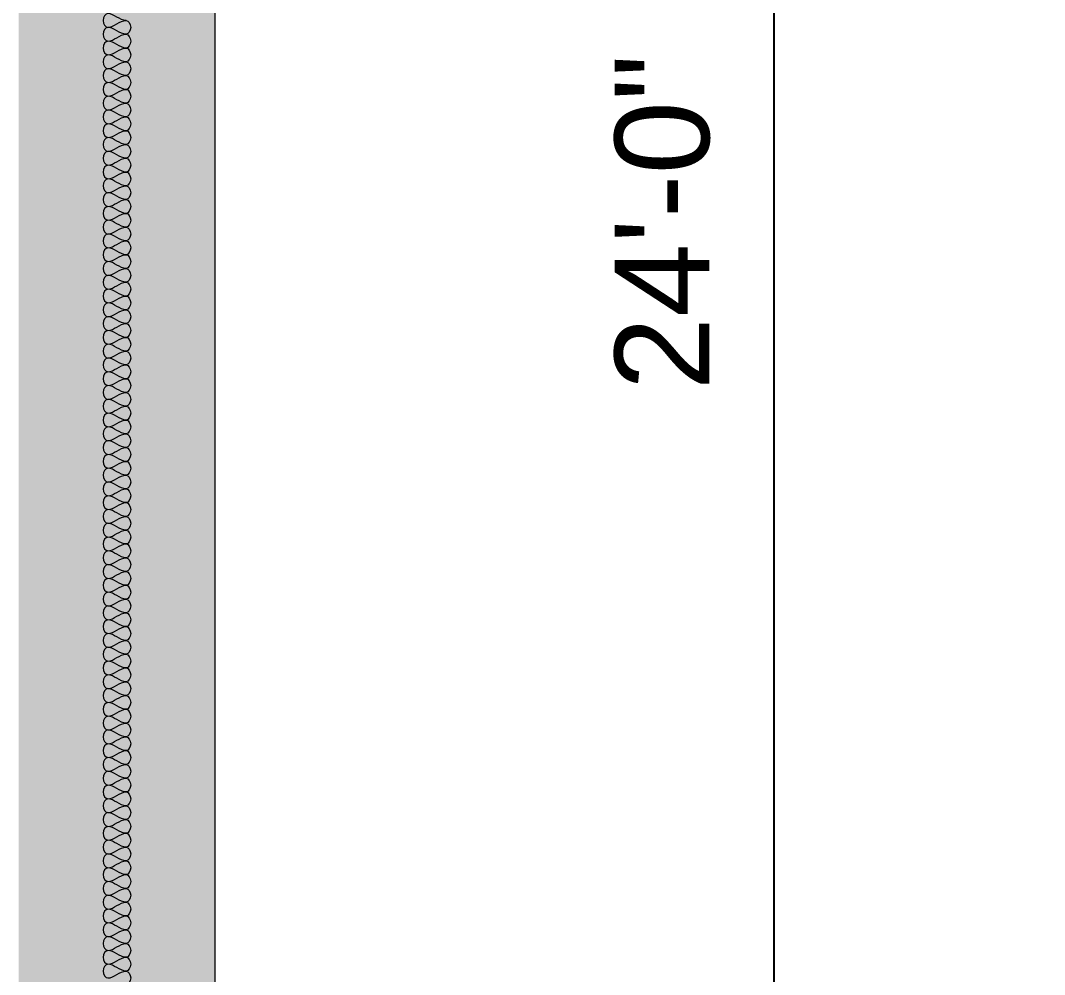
# Model space of a CAD drawing. Header units: inches. Extents: x 1913 to 24953, y -2945 to 1064.
# Drawn here: x 16488.9 to 16619, y -834.3 to -713.1 of the extents above; entities that cross this region are included whole.
import ezdxf

# ---------------------------------------------------------------- set-up
doc = ezdxf.new("R2010")
doc.units = ezdxf.units.IN
doc.header["$MEASUREMENT"] = 0
doc.linetypes.add('Overhead 1_16_', pattern=[0.101562, 0.0625, -0.039062])
for name, color, linetype, lineweight in [('A-ANNO-DIMS', 211, 'Continuous', 9), ('A-DETL', 90, 'Continuous', 9), ('A-FLOR-OVHD', 1, 'Overhead 1_16_', 9), ('A-WALL', 113, 'Continuous', 13)]:
    doc.layers.add(name, color=color, linetype=linetype, lineweight=lineweight)
doc.styles.add('Arial', font='arial.ttf', dxfattribs={"height": 12})
doc.dimstyles.new('Linear_-_3_32__Arial', dxfattribs={"dimscale": 12, "dimtxt": 12.243113, "dimasz": 1.333333, "dimexe": 1, "dimexo": 0.666667, "dimgap": 0.666667, "dimtad": 1, "dimdec": 5, "dimrnd": 0.03125, "dimzin": 1, "dimdsep": 46, "dimlunit": 4, "dimtxsty": 'Arial', "dimblk1": 'OBLIQUE', "dimblk2": 'OBLIQUE', "dimsah": 1, "dimcen": 0.09, "dimdle": 1, "dimazin": 0, "dimtfac": 1, "dimtdec": 4, "dimtix": 1, "dimtmove": 0, "dimatfit": 3, "dimfxl": 1, "dimtvp": 1, "dimtfill": 1, "dimfrac": 2, "dimtolj": 1, "dimtzin": 0, "dimarcsym": 2})

# ---------------------------------------------------------------- blocks, each defined once
blk = doc.blocks.new('_Oblique')
at = {"color": 0, "linetype": 'ByBlock', "lineweight": -2}
blk.add_line((-0.5, -0.5), (0.5, 0.5), dxfattribs=at)
blk = doc.blocks.new('*D324')
at = {"layer": 'A-ANNO-DIMS', "color": 0, "lineweight": -2, "transparency": 16777216}
for p, q in [((16737.05, 581.29), (16737.05, -1746.71)), ((16506.43, 569.29), (16749.05, 569.29)), ((16509.15, -1734.71), (16749.05, -1734.71))]:
    blk.add_line(p, q, dxfattribs=at)
at = {"layer": 'Defpoints', "color": 0, "lineweight": 0, "transparency": 16777216}
for p in [(16498.43, 569.29), (16501.15, -1734.71), (16737.05, -1734.71)]:
    blk.add_point(p, dxfattribs=at)
at = {"layer": 'A-ANNO-DIMS', "color": 0, "lineweight": -2, "transparency": 16777216, "xscale": 16, "yscale": 16, "zscale": 16}
for p, rotation in [((16737.05, 569.29), 90), ((16737.05, -1734.71), 270)]:
    blk.add_blockref('_Oblique', p, dxfattribs=dict(at, rotation=rotation))
at = {"layer": 'A-ANNO-DIMS', "color": 0, "lineweight": 0, "transparency": 16777216, "insert": (16722.92, -582.71), "char_height": 12, "width": 73.4587, "attachment_point": 5, "rotation": 90, "style": 'Arial'}
blk.add_mtext('\\A1;192\'-0"', dxfattribs=at)
blk = doc.blocks.new('*D380')
at = {"layer": 'A-ANNO-DIMS', "color": 0, "lineweight": -2, "transparency": 16777216}
for p, q in [((16584.59, -582.71), (16584.59, -894.71)), ((16521.15, -594.71), (16596.59, -594.71)), ((16521.15, -882.71), (16596.59, -882.71))]:
    blk.add_line(p, q, dxfattribs=at)
at = {"layer": 'Defpoints', "color": 0, "lineweight": 0, "transparency": 16777216}
for p in [(16513.15, -594.71), (16513.15, -882.71), (16584.59, -882.71)]:
    blk.add_point(p, dxfattribs=at)
at = {"layer": 'A-ANNO-DIMS', "color": 0, "lineweight": -2, "transparency": 16777216, "xscale": 16, "yscale": 16, "zscale": 16}
for p, rotation in [((16584.59, -594.71), 90), ((16584.59, -882.71), 270)]:
    blk.add_blockref('_Oblique', p, dxfattribs=dict(at, rotation=rotation))
at = {"layer": 'A-ANNO-DIMS', "color": 0, "lineweight": 0, "transparency": 16777216, "insert": (16570.47, -738.71), "char_height": 12, "width": 51.3081, "attachment_point": 5, "rotation": 90, "style": 'Arial'}
blk.add_mtext('\\A1;24\'-0"', dxfattribs=at)
blk = doc.blocks.new('*D389')
at = {"layer": 'A-ANNO-DIMS', "color": 0, "lineweight": -2, "transparency": 16777216}
for p, q in [((16705.05, -1182.71), (16705.05, -258.71)), ((16661.39, -270.71), (16717.05, -270.71)), ((16521.65, -1170.71), (16717.05, -1170.71))]:
    blk.add_line(p, q, dxfattribs=at)
at = {"layer": 'Defpoints', "color": 0, "lineweight": 0, "transparency": 16777216}
for p in [(16653.39, -270.71), (16705.05, -270.71), (16513.65, -1170.71)]:
    blk.add_point(p, dxfattribs=at)
at = {"layer": 'A-ANNO-DIMS', "color": 0, "lineweight": -2, "transparency": 16777216, "xscale": 16, "yscale": 16, "zscale": 16}
for p, rotation in [((16705.05, -270.71), 90), ((16705.05, -1170.71), 270)]:
    blk.add_blockref('_Oblique', p, dxfattribs=dict(at, rotation=rotation))
at = {"layer": 'A-ANNO-DIMS', "color": 0, "lineweight": 0, "transparency": 16777216, "insert": (16690.92, -720.71), "char_height": 12, "width": 62.3834, "attachment_point": 5, "rotation": 90, "style": 'Arial'}
blk.add_mtext('\\A1;75\'-0"', dxfattribs=at)

msp = doc.modelspace()

# ---------------------------------------------------------------- hatches: boundary and pattern name
at = {"layer": 'A-FLOR-OVHD', "lineweight": 0, "true_color": 0x636466}
h = msp.add_hatch(dxfattribs=at)
h.set_pattern_fill('FP_1', color=251, style=0, pattern_type=2)
h.set_pattern_definition([(50, (15633.552, 194.942), (36.72335, -3.213), [3.84, -42.24]), (355, (15633.552, 194.94), (-7.1044, 38.51274), [3.072, -33.792]), (100.451, (15636.612, 194.674), (29.62024, 35.29956), [3.263, -35.898]), (46.184, (15633.552, 205.18), (54.6425, -8.4752), [5.76, -63.36]), (96.636, (15638.106, 204.476), (47.854, 49.8752), [4.895, -53.848]), (351.184, (15633.55, 205.18), (47.8553, 49.8749), [4.608, -50.688]), (21, (15638.672, 202.622), (30.56126, -20.614), [3.84, -42.24]), (326, (15638.672, 202.62), (12.4577, 37.1283), [3.072, -33.792]), (71.451, (15641.22, 200.904), (43.02, 16.5135), [3.263, -35.898]), (37.5, (15633.552, 194.942), (0.6228, 17.04428), [1.69, -31.693, 1.69, -32.614, -33.92]), (37.5, (15633.552, 194.942), (0.6228, 17.04428), [-67.686, 1.69, -32.23]), (7.5, (15633.552, 194.942), (13.4694, 20.19387), [1.69, -17.869, 1.69, -30.925, -12.928]), (7.5, (15633.552, 194.942), (13.4694, 20.19387), [-52.173, 1.69, -11.238]), (327.5, (15622.134, 194.942), (27.33168, -1.15522), [1.69, -11.11, 1.69, -38.246, -52.992]), (327.5, (15622.134, 194.942), (27.33168, -1.15522), [-52.736, 1.69, -51.302]), (317.5, (15617.014, 194.942), (29.85903, 5.12498), [1.69, -14.95, 1.69, -24.832, -37.632]), (317.5, (15617.014, 194.942), (29.85903, 5.12498), [-43.162, 1.69, -35.942])])
h.paths.add_polyline_path([(16488.653809, -252.706329), (16513.653809, -252.706329), (16513.653809, -260.706329), (16513.653809, -280.706329), (16513.653809, -1170.706329), (16488.653809, -1170.706329), (16488.653809, -496.706329), (16488.653809, -476.706329), (16488.653809, -371.706329), (16488.653809, -361.706329), (16488.653809, -280.706329), (16488.653809, -260.706329)], flags=0)
h.paths.add_polyline_path([(16488.653809, -11.706329), (16513.653809, -11.706329), (16513.653809, -216.706329), (16488.653809, -216.706329)], flags=0)

# ---------------------------------------------------------------- linework, layer by layer
at = {"layer": 'A-DETL', "lineweight": 0}
for points in [[(16499.987143, -712.206329), (16499.712157, -712.206329), (16499.095462, -713.081329), (16499.712157, -713.956329), (16499.987143, -713.956329)], [(16502.320476, -713.081329), (16501.518761, -713.081329), (16500.788858, -712.206329), (16499.987143, -712.206329)], [(16499.987143, -713.956329), (16499.712157, -713.956329), (16499.095462, -714.831329), (16499.712157, -715.706329), (16499.987143, -715.706329)], [(16499.987143, -713.956329), (16500.788858, -713.956329), (16501.518761, -713.081329), (16502.320476, -713.081329)], [(16502.320476, -714.831329), (16501.518761, -714.831329), (16500.788858, -713.956329), (16499.987143, -713.956329)], [(16502.320476, -713.081329), (16502.595462, -713.081329), (16503.212157, -713.956329), (16502.595462, -714.831329), (16502.320476, -714.831329)], [(16499.987143, -715.706329), (16500.788858, -715.706329), (16501.518761, -714.831329), (16502.320476, -714.831329)], [(16502.320476, -714.831329), (16502.595462, -714.831329), (16503.212157, -715.706329), (16502.595462, -716.581329), (16502.320476, -716.581329)], [(16499.987143, -715.706329), (16499.712157, -715.706329), (16499.095462, -716.581329), (16499.712157, -717.456329), (16499.987143, -717.456329)], [(16502.320476, -716.581329), (16501.518761, -716.581329), (16500.788858, -715.706329), (16499.987143, -715.706329)], [(16499.987143, -717.456329), (16500.788858, -717.456329), (16501.518761, -716.581329), (16502.320476, -716.581329)], [(16502.320476, -716.581329), (16502.595462, -716.581329), (16503.212157, -717.456329), (16502.595462, -718.331329), (16502.320476, -718.331329)], [(16499.987143, -717.456329), (16499.712157, -717.456329), (16499.095462, -718.331329), (16499.712157, -719.206329), (16499.987143, -719.206329)], [(16502.320476, -718.331329), (16501.518761, -718.331329), (16500.788858, -717.456329), (16499.987143, -717.456329)], [(16499.987143, -719.206329), (16499.712157, -719.206329), (16499.095462, -720.081329), (16499.712157, -720.956329), (16499.987143, -720.956329)], [(16499.987143, -719.206329), (16500.788858, -719.206329), (16501.518761, -718.331329), (16502.320476, -718.331329)], [(16502.320476, -720.081329), (16501.518761, -720.081329), (16500.788858, -719.206329), (16499.987143, -719.206329)], [(16502.320476, -718.331329), (16502.595462, -718.331329), (16503.212157, -719.206329), (16502.595462, -720.081329), (16502.320476, -720.081329)], [(16499.987143, -720.956329), (16500.788858, -720.956329), (16501.518761, -720.081329), (16502.320476, -720.081329)], [(16502.320476, -720.081329), (16502.595462, -720.081329), (16503.212157, -720.956329), (16502.595462, -721.831329), (16502.320476, -721.831329)], [(16499.987143, -720.956329), (16499.712157, -720.956329), (16499.095462, -721.831329), (16499.712157, -722.706329), (16499.987143, -722.706329)], [(16502.320476, -721.831329), (16501.518761, -721.831329), (16500.788858, -720.956329), (16499.987143, -720.956329)], [(16499.987143, -722.706329), (16500.788858, -722.706329), (16501.518761, -721.831329), (16502.320476, -721.831329)], [(16502.320476, -721.831329), (16502.595462, -721.831329), (16503.212157, -722.706329), (16502.595462, -723.581329), (16502.320476, -723.581329)], [(16499.987143, -722.706329), (16499.712157, -722.706329), (16499.095462, -723.581329), (16499.712157, -724.456329), (16499.987143, -724.456329)], [(16502.320476, -723.581329), (16501.518761, -723.581329), (16500.788858, -722.706329), (16499.987143, -722.706329)], [(16499.987143, -724.456329), (16499.712157, -724.456329), (16499.095462, -725.331329), (16499.712157, -726.206329), (16499.987143, -726.206329)], [(16499.987143, -724.456329), (16500.788858, -724.456329), (16501.518761, -723.581329), (16502.320476, -723.581329)], [(16502.320476, -725.331329), (16501.518761, -725.331329), (16500.788858, -724.456329), (16499.987143, -724.456329)], [(16502.320476, -723.581329), (16502.595462, -723.581329), (16503.212157, -724.456329), (16502.595462, -725.331329), (16502.320476, -725.331329)], [(16499.987143, -726.206329), (16500.788858, -726.206329), (16501.518761, -725.331329), (16502.320476, -725.331329)], [(16502.320476, -725.331329), (16502.595462, -725.331329), (16503.212157, -726.206329), (16502.595462, -727.081329), (16502.320476, -727.081329)], [(16499.987143, -726.206329), (16499.712157, -726.206329), (16499.095462, -727.081329), (16499.712157, -727.956329), (16499.987143, -727.956329)], [(16502.320476, -727.081329), (16501.518761, -727.081329), (16500.788858, -726.206329), (16499.987143, -726.206329)], [(16499.987143, -727.956329), (16500.788858, -727.956329), (16501.518761, -727.081329), (16502.320476, -727.081329)], [(16502.320476, -727.081329), (16502.595462, -727.081329), (16503.212157, -727.956329), (16502.595462, -728.831329), (16502.320476, -728.831329)], [(16499.987143, -727.956329), (16499.712157, -727.956329), (16499.095462, -728.831329), (16499.712157, -729.706329), (16499.987143, -729.706329)], [(16502.320476, -728.831329), (16501.518761, -728.831329), (16500.788858, -727.956329), (16499.987143, -727.956329)], [(16499.987143, -729.706329), (16499.712157, -729.706329), (16499.095462, -730.581329), (16499.712157, -731.456329), (16499.987143, -731.456329)], [(16499.987143, -729.706329), (16500.788858, -729.706329), (16501.518761, -728.831329), (16502.320476, -728.831329)], [(16502.320476, -730.581329), (16501.518761, -730.581329), (16500.788858, -729.706329), (16499.987143, -729.706329)], [(16502.320476, -728.831329), (16502.595462, -728.831329), (16503.212157, -729.706329), (16502.595462, -730.581329), (16502.320476, -730.581329)], [(16499.987143, -731.456329), (16500.788858, -731.456329), (16501.518761, -730.581329), (16502.320476, -730.581329)], [(16502.320476, -730.581329), (16502.595462, -730.581329), (16503.212157, -731.456329), (16502.595462, -732.331329), (16502.320476, -732.331329)], [(16499.987143, -731.456329), (16499.712157, -731.456329), (16499.095462, -732.331329), (16499.712157, -733.206329), (16499.987143, -733.206329)], [(16502.320476, -732.331329), (16501.518761, -732.331329), (16500.788858, -731.456329), (16499.987143, -731.456329)], [(16499.987143, -733.206329), (16499.712157, -733.206329), (16499.095462, -734.081329), (16499.712157, -734.956329), (16499.987143, -734.956329)], [(16499.987143, -733.206329), (16500.788858, -733.206329), (16501.518761, -732.331329), (16502.320476, -732.331329)], [(16502.320476, -734.081329), (16501.518761, -734.081329), (16500.788858, -733.206329), (16499.987143, -733.206329)], [(16502.320476, -732.331329), (16502.595462, -732.331329), (16503.212157, -733.206329), (16502.595462, -734.081329), (16502.320476, -734.081329)], [(16499.987143, -734.956329), (16500.788858, -734.956329), (16501.518761, -734.081329), (16502.320476, -734.081329)], [(16502.320476, -734.081329), (16502.595462, -734.081329), (16503.212157, -734.956329), (16502.595462, -735.831329), (16502.320476, -735.831329)], [(16499.987143, -734.956329), (16499.712157, -734.956329), (16499.095462, -735.831329), (16499.712157, -736.706329), (16499.987143, -736.706329)], [(16502.320476, -735.831329), (16501.518761, -735.831329), (16500.788858, -734.956329), (16499.987143, -734.956329)], [(16499.987143, -736.706329), (16500.788858, -736.706329), (16501.518761, -735.831329), (16502.320476, -735.831329)], [(16502.320476, -735.831329), (16502.595462, -735.831329), (16503.212157, -736.706329), (16502.595462, -737.581329), (16502.320476, -737.581329)], [(16499.987143, -736.706329), (16499.712157, -736.706329), (16499.095462, -737.581329), (16499.712157, -738.456329), (16499.987143, -738.456329)], [(16502.320476, -737.581329), (16501.518761, -737.581329), (16500.788858, -736.706329), (16499.987143, -736.706329)], [(16499.987143, -738.456329), (16499.712157, -738.456329), (16499.095462, -739.331329), (16499.712157, -740.206329), (16499.987143, -740.206329)], [(16499.987143, -738.456329), (16500.788858, -738.456329), (16501.518761, -737.581329), (16502.320476, -737.581329)], [(16502.320476, -739.331329), (16501.518761, -739.331329), (16500.788858, -738.456329), (16499.987143, -738.456329)], [(16502.320476, -737.581329), (16502.595462, -737.581329), (16503.212157, -738.456329), (16502.595462, -739.331329), (16502.320476, -739.331329)], [(16499.987143, -740.206329), (16500.788858, -740.206329), (16501.518761, -739.331329), (16502.320476, -739.331329)], [(16502.320476, -739.331329), (16502.595462, -739.331329), (16503.212157, -740.206329), (16502.595462, -741.081329), (16502.320476, -741.081329)], [(16499.987143, -740.206329), (16499.712157, -740.206329), (16499.095462, -741.081329), (16499.712157, -741.956329), (16499.987143, -741.956329)], [(16502.320476, -741.081329), (16501.518761, -741.081329), (16500.788858, -740.206329), (16499.987143, -740.206329)], [(16499.987143, -741.956329), (16500.788858, -741.956329), (16501.518761, -741.081329), (16502.320476, -741.081329)], [(16502.320476, -741.081329), (16502.595462, -741.081329), (16503.212157, -741.956329), (16502.595462, -742.831329), (16502.320476, -742.831329)], [(16499.987143, -741.956329), (16499.712157, -741.956329), (16499.095462, -742.831329), (16499.712157, -743.706329), (16499.987143, -743.706329)], [(16502.320476, -742.831329), (16501.518761, -742.831329), (16500.788858, -741.956329), (16499.987143, -741.956329)], [(16499.987143, -743.706329), (16499.712157, -743.706329), (16499.095462, -744.581329), (16499.712157, -745.456329), (16499.987143, -745.456329)], [(16499.987143, -743.706329), (16500.788858, -743.706329), (16501.518761, -742.831329), (16502.320476, -742.831329)], [(16502.320476, -744.581329), (16501.518761, -744.581329), (16500.788858, -743.706329), (16499.987143, -743.706329)], [(16502.320476, -742.831329), (16502.595462, -742.831329), (16503.212157, -743.706329), (16502.595462, -744.581329), (16502.320476, -744.581329)], [(16499.987143, -745.456329), (16500.788858, -745.456329), (16501.518761, -744.581329), (16502.320476, -744.581329)], [(16502.320476, -744.581329), (16502.595462, -744.581329), (16503.212157, -745.456329), (16502.595462, -746.331329), (16502.320476, -746.331329)], [(16499.987143, -745.456329), (16499.712157, -745.456329), (16499.095462, -746.331329), (16499.712157, -747.206329), (16499.987143, -747.206329)], [(16502.320476, -746.331329), (16501.518761, -746.331329), (16500.788858, -745.456329), (16499.987143, -745.456329)], [(16499.987143, -747.206329), (16500.788858, -747.206329), (16501.518761, -746.331329), (16502.320476, -746.331329)], [(16502.320476, -746.331329), (16502.595462, -746.331329), (16503.212157, -747.206329), (16502.595462, -748.081329), (16502.320476, -748.081329)], [(16499.987143, -747.206329), (16499.712157, -747.206329), (16499.095462, -748.081329), (16499.712157, -748.956329), (16499.987143, -748.956329)], [(16502.320476, -748.081329), (16501.518761, -748.081329), (16500.788858, -747.206329), (16499.987143, -747.206329)], [(16499.987143, -748.956329), (16499.712157, -748.956329), (16499.095462, -749.831329), (16499.712157, -750.706329), (16499.987143, -750.706329)], [(16499.987143, -748.956329), (16500.788858, -748.956329), (16501.518761, -748.081329), (16502.320476, -748.081329)], [(16502.320476, -749.831329), (16501.518761, -749.831329), (16500.788858, -748.956329), (16499.987143, -748.956329)], [(16502.320476, -748.081329), (16502.595462, -748.081329), (16503.212157, -748.956329), (16502.595462, -749.831329), (16502.320476, -749.831329)], [(16499.987143, -750.706329), (16500.788858, -750.706329), (16501.518761, -749.831329), (16502.320476, -749.831329)], [(16502.320476, -749.831329), (16502.595462, -749.831329), (16503.212157, -750.706329), (16502.595462, -751.581329), (16502.320476, -751.581329)], [(16499.987143, -750.706329), (16499.712157, -750.706329), (16499.095462, -751.581329), (16499.712157, -752.456329), (16499.987143, -752.456329)], [(16502.320476, -751.581329), (16501.518761, -751.581329), (16500.788858, -750.706329), (16499.987143, -750.706329)], [(16499.987143, -752.456329), (16500.788858, -752.456329), (16501.518761, -751.581329), (16502.320476, -751.581329)], [(16502.320476, -751.581329), (16502.595462, -751.581329), (16503.212157, -752.456329), (16502.595462, -753.331329), (16502.320476, -753.331329)], [(16499.987143, -752.456329), (16499.712157, -752.456329), (16499.095462, -753.331329), (16499.712157, -754.206329), (16499.987143, -754.206329)], [(16502.320476, -753.331329), (16501.518761, -753.331329), (16500.788858, -752.456329), (16499.987143, -752.456329)], [(16499.987143, -754.206329), (16499.712157, -754.206329), (16499.095462, -755.081329), (16499.712157, -755.956329), (16499.987143, -755.956329)], [(16499.987143, -754.206329), (16500.788858, -754.206329), (16501.518761, -753.331329), (16502.320476, -753.331329)], [(16502.320476, -755.081329), (16501.518761, -755.081329), (16500.788858, -754.206329), (16499.987143, -754.206329)], [(16502.320476, -753.331329), (16502.595462, -753.331329), (16503.212157, -754.206329), (16502.595462, -755.081329), (16502.320476, -755.081329)], [(16499.987143, -755.956329), (16500.788858, -755.956329), (16501.518761, -755.081329), (16502.320476, -755.081329)], [(16502.320476, -755.081329), (16502.595462, -755.081329), (16503.212157, -755.956329), (16502.595462, -756.831329), (16502.320476, -756.831329)], [(16499.987143, -755.956329), (16499.712157, -755.956329), (16499.095462, -756.831329), (16499.712157, -757.706329), (16499.987143, -757.706329)], [(16502.320476, -756.831329), (16501.518761, -756.831329), (16500.788858, -755.956329), (16499.987143, -755.956329)], [(16499.987143, -757.706329), (16500.788858, -757.706329), (16501.518761, -756.831329), (16502.320476, -756.831329)], [(16502.320476, -756.831329), (16502.595462, -756.831329), (16503.212157, -757.706329), (16502.595462, -758.581329), (16502.320476, -758.581329)], [(16499.987143, -757.706329), (16499.712157, -757.706329), (16499.095462, -758.581329), (16499.712157, -759.456329), (16499.987143, -759.456329)], [(16502.320476, -758.581329), (16501.518761, -758.581329), (16500.788858, -757.706329), (16499.987143, -757.706329)], [(16499.987143, -759.456329), (16499.712157, -759.456329), (16499.095462, -760.331329), (16499.712157, -761.206329), (16499.987143, -761.206329)], [(16499.987143, -759.456329), (16500.788858, -759.456329), (16501.518761, -758.581329), (16502.320476, -758.581329)], [(16502.320476, -760.331329), (16501.518761, -760.331329), (16500.788858, -759.456329), (16499.987143, -759.456329)], [(16502.320476, -758.581329), (16502.595462, -758.581329), (16503.212157, -759.456329), (16502.595462, -760.331329), (16502.320476, -760.331329)], [(16499.987143, -761.206329), (16500.788858, -761.206329), (16501.518761, -760.331329), (16502.320476, -760.331329)], [(16502.320476, -760.331329), (16502.595462, -760.331329), (16503.212157, -761.206329), (16502.595462, -762.081329), (16502.320476, -762.081329)], [(16499.987143, -761.206329), (16499.712157, -761.206329), (16499.095462, -762.081329), (16499.712157, -762.956329), (16499.987143, -762.956329)], [(16502.320476, -762.081329), (16501.518761, -762.081329), (16500.788858, -761.206329), (16499.987143, -761.206329)], [(16499.987143, -762.956329), (16500.788858, -762.956329), (16501.518761, -762.081329), (16502.320476, -762.081329)], [(16502.320476, -762.081329), (16502.595462, -762.081329), (16503.212157, -762.956329), (16502.595462, -763.831329), (16502.320476, -763.831329)], [(16499.987143, -762.956329), (16499.712157, -762.956329), (16499.095462, -763.831329), (16499.712157, -764.706329), (16499.987143, -764.706329)], [(16502.320476, -763.831329), (16501.518761, -763.831329), (16500.788858, -762.956329), (16499.987143, -762.956329)], [(16499.987143, -764.706329), (16499.712157, -764.706329), (16499.095462, -765.581329), (16499.712157, -766.456329), (16499.987143, -766.456329)], [(16499.987143, -764.706329), (16500.788858, -764.706329), (16501.518761, -763.831329), (16502.320476, -763.831329)], [(16502.320476, -765.581329), (16501.518761, -765.581329), (16500.788858, -764.706329), (16499.987143, -764.706329)], [(16502.320476, -763.831329), (16502.595462, -763.831329), (16503.212157, -764.706329), (16502.595462, -765.581329), (16502.320476, -765.581329)], [(16499.987143, -766.456329), (16500.788858, -766.456329), (16501.518761, -765.581329), (16502.320476, -765.581329)], [(16502.320476, -765.581329), (16502.595462, -765.581329), (16503.212157, -766.456329), (16502.595462, -767.331329), (16502.320476, -767.331329)], [(16499.987143, -766.456329), (16499.712157, -766.456329), (16499.095462, -767.331329), (16499.712157, -768.206329), (16499.987143, -768.206329)], [(16502.320476, -767.331329), (16501.518761, -767.331329), (16500.788858, -766.456329), (16499.987143, -766.456329)], [(16499.987143, -768.206329), (16500.788858, -768.206329), (16501.518761, -767.331329), (16502.320476, -767.331329)], [(16502.320476, -767.331329), (16502.595462, -767.331329), (16503.212157, -768.206329), (16502.595462, -769.081329), (16502.320476, -769.081329)], [(16499.987143, -768.206329), (16499.712157, -768.206329), (16499.095462, -769.081329), (16499.712157, -769.956329), (16499.987143, -769.956329)], [(16502.320476, -769.081329), (16501.518761, -769.081329), (16500.788858, -768.206329), (16499.987143, -768.206329)], [(16499.987143, -769.956329), (16499.712157, -769.956329), (16499.095462, -770.831329), (16499.712157, -771.706329), (16499.987143, -771.706329)], [(16499.987143, -769.956329), (16500.788858, -769.956329), (16501.518761, -769.081329), (16502.320476, -769.081329)], [(16502.320476, -770.831329), (16501.518761, -770.831329), (16500.788858, -769.956329), (16499.987143, -769.956329)], [(16502.320476, -769.081329), (16502.595462, -769.081329), (16503.212157, -769.956329), (16502.595462, -770.831329), (16502.320476, -770.831329)], [(16499.987143, -771.706329), (16500.788858, -771.706329), (16501.518761, -770.831329), (16502.320476, -770.831329)], [(16502.320476, -770.831329), (16502.595462, -770.831329), (16503.212157, -771.706329), (16502.595462, -772.581329), (16502.320476, -772.581329)], [(16499.987143, -771.706329), (16499.712157, -771.706329), (16499.095462, -772.581329), (16499.712157, -773.456329), (16499.987143, -773.456329)], [(16502.320476, -772.581329), (16501.518761, -772.581329), (16500.788858, -771.706329), (16499.987143, -771.706329)], [(16499.987143, -773.456329), (16500.788858, -773.456329), (16501.518761, -772.581329), (16502.320476, -772.581329)], [(16502.320476, -772.581329), (16502.595462, -772.581329), (16503.212157, -773.456329), (16502.595462, -774.331329), (16502.320476, -774.331329)], [(16499.987143, -773.456329), (16499.712157, -773.456329), (16499.095462, -774.331329), (16499.712157, -775.206329), (16499.987143, -775.206329)], [(16502.320476, -774.331329), (16501.518761, -774.331329), (16500.788858, -773.456329), (16499.987143, -773.456329)], [(16499.987143, -775.206329), (16499.712157, -775.206329), (16499.095462, -776.081329), (16499.712157, -776.956329), (16499.987143, -776.956329)], [(16499.987143, -775.206329), (16500.788858, -775.206329), (16501.518761, -774.331329), (16502.320476, -774.331329)], [(16502.320476, -776.081329), (16501.518761, -776.081329), (16500.788858, -775.206329), (16499.987143, -775.206329)], [(16502.320476, -774.331329), (16502.595462, -774.331329), (16503.212157, -775.206329), (16502.595462, -776.081329), (16502.320476, -776.081329)], [(16499.987143, -776.956329), (16500.788858, -776.956329), (16501.518761, -776.081329), (16502.320476, -776.081329)], [(16502.320476, -776.081329), (16502.595462, -776.081329), (16503.212157, -776.956329), (16502.595462, -777.831329), (16502.320476, -777.831329)], [(16499.987143, -776.956329), (16499.712157, -776.956329), (16499.095462, -777.831329), (16499.712157, -778.706329), (16499.987143, -778.706329)], [(16502.320476, -777.831329), (16501.518761, -777.831329), (16500.788858, -776.956329), (16499.987143, -776.956329)], [(16499.987143, -778.706329), (16500.788858, -778.706329), (16501.518761, -777.831329), (16502.320476, -777.831329)], [(16502.320476, -777.831329), (16502.595462, -777.831329), (16503.212157, -778.706329), (16502.595462, -779.581329), (16502.320476, -779.581329)], [(16499.987143, -778.706329), (16499.712157, -778.706329), (16499.095462, -779.581329), (16499.712157, -780.456329), (16499.987143, -780.456329)], [(16502.320476, -779.581329), (16501.518761, -779.581329), (16500.788858, -778.706329), (16499.987143, -778.706329)], [(16499.987143, -780.456329), (16500.788858, -780.456329), (16501.518761, -779.581329), (16502.320476, -779.581329)], [(16502.320476, -779.581329), (16502.595462, -779.581329), (16503.212157, -780.456329), (16502.595462, -781.331329), (16502.320476, -781.331329)], [(16499.987143, -780.456329), (16499.712157, -780.456329), (16499.095462, -781.331329), (16499.712157, -782.206329), (16499.987143, -782.206329)], [(16502.320476, -781.331329), (16501.518761, -781.331329), (16500.788858, -780.456329), (16499.987143, -780.456329)], [(16499.987143, -782.206329), (16500.788858, -782.206329), (16501.518761, -781.331329), (16502.320476, -781.331329)], [(16502.320476, -781.331329), (16502.595462, -781.331329), (16503.212157, -782.206329), (16502.595462, -783.081329), (16502.320476, -783.081329)], [(16499.987143, -782.206329), (16499.712157, -782.206329), (16499.095462, -783.081329), (16499.712157, -783.956329), (16499.987143, -783.956329)], [(16502.320476, -783.081329), (16501.518761, -783.081329), (16500.788858, -782.206329), (16499.987143, -782.206329)], [(16499.987143, -783.956329), (16499.712157, -783.956329), (16499.095462, -784.831329), (16499.712157, -785.706329), (16499.987143, -785.706329)], [(16499.987143, -783.956329), (16500.788858, -783.956329), (16501.518761, -783.081329), (16502.320476, -783.081329)], [(16502.320476, -784.831329), (16501.518761, -784.831329), (16500.788858, -783.956329), (16499.987143, -783.956329)], [(16502.320476, -783.081329), (16502.595462, -783.081329), (16503.212157, -783.956329), (16502.595462, -784.831329), (16502.320476, -784.831329)], [(16499.987143, -785.706329), (16500.788858, -785.706329), (16501.518761, -784.831329), (16502.320476, -784.831329)], [(16502.320476, -784.831329), (16502.595462, -784.831329), (16503.212157, -785.706329), (16502.595462, -786.581329), (16502.320476, -786.581329)], [(16499.987143, -785.706329), (16499.712157, -785.706329), (16499.095462, -786.581329), (16499.712157, -787.456329), (16499.987143, -787.456329)], [(16502.320476, -786.581329), (16501.518761, -786.581329), (16500.788858, -785.706329), (16499.987143, -785.706329)], [(16499.987143, -787.456329), (16500.788858, -787.456329), (16501.518761, -786.581329), (16502.320476, -786.581329)], [(16502.320476, -786.581329), (16502.595462, -786.581329), (16503.212157, -787.456329), (16502.595462, -788.331329), (16502.320476, -788.331329)], [(16499.987143, -787.456329), (16499.712157, -787.456329), (16499.095462, -788.331329), (16499.712157, -789.206329), (16499.987143, -789.206329)], [(16502.320476, -788.331329), (16501.518761, -788.331329), (16500.788858, -787.456329), (16499.987143, -787.456329)], [(16499.987143, -789.206329), (16499.712157, -789.206329), (16499.095462, -790.081329), (16499.712157, -790.956329), (16499.987143, -790.956329)], [(16499.987143, -789.206329), (16500.788858, -789.206329), (16501.518761, -788.331329), (16502.320476, -788.331329)], [(16502.320476, -790.081329), (16501.518761, -790.081329), (16500.788858, -789.206329), (16499.987143, -789.206329)], [(16502.320476, -788.331329), (16502.595462, -788.331329), (16503.212157, -789.206329), (16502.595462, -790.081329), (16502.320476, -790.081329)], [(16499.987143, -790.956329), (16500.788858, -790.956329), (16501.518761, -790.081329), (16502.320476, -790.081329)], [(16502.320476, -790.081329), (16502.595462, -790.081329), (16503.212157, -790.956329), (16502.595462, -791.831329), (16502.320476, -791.831329)], [(16499.987143, -790.956329), (16499.712157, -790.956329), (16499.095462, -791.831329), (16499.712157, -792.706329), (16499.987143, -792.706329)], [(16502.320476, -791.831329), (16501.518761, -791.831329), (16500.788858, -790.956329), (16499.987143, -790.956329)], [(16499.987143, -792.706329), (16500.788858, -792.706329), (16501.518761, -791.831329), (16502.320476, -791.831329)], [(16502.320476, -791.831329), (16502.595462, -791.831329), (16503.212157, -792.706329), (16502.595462, -793.581329), (16502.320476, -793.581329)], [(16499.987143, -792.706329), (16499.712157, -792.706329), (16499.095462, -793.581329), (16499.712157, -794.456329), (16499.987143, -794.456329)], [(16502.320476, -793.581329), (16501.518761, -793.581329), (16500.788858, -792.706329), (16499.987143, -792.706329)], [(16499.987143, -794.456329), (16499.712157, -794.456329), (16499.095462, -795.331329), (16499.712157, -796.206329), (16499.987143, -796.206329)], [(16499.987143, -794.456329), (16500.788858, -794.456329), (16501.518761, -793.581329), (16502.320476, -793.581329)], [(16502.320476, -795.331329), (16501.518761, -795.331329), (16500.788858, -794.456329), (16499.987143, -794.456329)], [(16502.320476, -793.581329), (16502.595462, -793.581329), (16503.212157, -794.456329), (16502.595462, -795.331329), (16502.320476, -795.331329)], [(16499.987143, -796.206329), (16500.788858, -796.206329), (16501.518761, -795.331329), (16502.320476, -795.331329)], [(16502.320476, -795.331329), (16502.595462, -795.331329), (16503.212157, -796.206329), (16502.595462, -797.081329), (16502.320476, -797.081329)], [(16499.987143, -796.206329), (16499.712157, -796.206329), (16499.095462, -797.081329), (16499.712157, -797.956329), (16499.987143, -797.956329)], [(16502.320476, -797.081329), (16501.518761, -797.081329), (16500.788858, -796.206329), (16499.987143, -796.206329)], [(16499.987143, -797.956329), (16500.788858, -797.956329), (16501.518761, -797.081329), (16502.320476, -797.081329)], [(16502.320476, -797.081329), (16502.595462, -797.081329), (16503.212157, -797.956329), (16502.595462, -798.831329), (16502.320476, -798.831329)], [(16499.987143, -797.956329), (16499.712157, -797.956329), (16499.095462, -798.831329), (16499.712157, -799.706329), (16499.987143, -799.706329)], [(16502.320476, -798.831329), (16501.518761, -798.831329), (16500.788858, -797.956329), (16499.987143, -797.956329)], [(16499.987143, -799.706329), (16499.712157, -799.706329), (16499.095462, -800.581329), (16499.712157, -801.456329), (16499.987143, -801.456329)], [(16499.987143, -799.706329), (16500.788858, -799.706329), (16501.518761, -798.831329), (16502.320476, -798.831329)], [(16502.320476, -800.581329), (16501.518761, -800.581329), (16500.788858, -799.706329), (16499.987143, -799.706329)], [(16502.320476, -798.831329), (16502.595462, -798.831329), (16503.212157, -799.706329), (16502.595462, -800.581329), (16502.320476, -800.581329)], [(16499.987143, -801.456329), (16500.788858, -801.456329), (16501.518761, -800.581329), (16502.320476, -800.581329)], [(16502.320476, -800.581329), (16502.595462, -800.581329), (16503.212157, -801.456329), (16502.595462, -802.331329), (16502.320476, -802.331329)], [(16499.987143, -801.456329), (16499.712157, -801.456329), (16499.095462, -802.331329), (16499.712157, -803.206329), (16499.987143, -803.206329)], [(16502.320476, -802.331329), (16501.518761, -802.331329), (16500.788858, -801.456329), (16499.987143, -801.456329)], [(16499.987143, -803.206329), (16500.788858, -803.206329), (16501.518761, -802.331329), (16502.320476, -802.331329)], [(16502.320476, -802.331329), (16502.595462, -802.331329), (16503.212157, -803.206329), (16502.595462, -804.081329), (16502.320476, -804.081329)], [(16499.987143, -803.206329), (16499.712157, -803.206329), (16499.095462, -804.081329), (16499.712157, -804.956329), (16499.987143, -804.956329)], [(16502.320476, -804.081329), (16501.518761, -804.081329), (16500.788858, -803.206329), (16499.987143, -803.206329)], [(16499.987143, -804.956329), (16499.712157, -804.956329), (16499.095462, -805.831329), (16499.712157, -806.706329), (16499.987143, -806.706329)], [(16499.987143, -804.956329), (16500.788858, -804.956329), (16501.518761, -804.081329), (16502.320476, -804.081329)], [(16502.320476, -805.831329), (16501.518761, -805.831329), (16500.788858, -804.956329), (16499.987143, -804.956329)], [(16502.320476, -804.081329), (16502.595462, -804.081329), (16503.212157, -804.956329), (16502.595462, -805.831329), (16502.320476, -805.831329)], [(16499.987143, -806.706329), (16500.788858, -806.706329), (16501.518761, -805.831329), (16502.320476, -805.831329)], [(16502.320476, -805.831329), (16502.595462, -805.831329), (16503.212157, -806.706329), (16502.595462, -807.581329), (16502.320476, -807.581329)], [(16499.987143, -806.706329), (16499.712157, -806.706329), (16499.095462, -807.581329), (16499.712157, -808.456329), (16499.987143, -808.456329)], [(16502.320476, -807.581329), (16501.518761, -807.581329), (16500.788858, -806.706329), (16499.987143, -806.706329)], [(16499.987143, -808.456329), (16500.788858, -808.456329), (16501.518761, -807.581329), (16502.320476, -807.581329)], [(16502.320476, -807.581329), (16502.595462, -807.581329), (16503.212157, -808.456329), (16502.595462, -809.331329), (16502.320476, -809.331329)], [(16499.987143, -808.456329), (16499.712157, -808.456329), (16499.095462, -809.331329), (16499.712157, -810.206329), (16499.987143, -810.206329)], [(16502.320476, -809.331329), (16501.518761, -809.331329), (16500.788858, -808.456329), (16499.987143, -808.456329)], [(16499.987143, -810.206329), (16499.712157, -810.206329), (16499.095462, -811.081329), (16499.712157, -811.956329), (16499.987143, -811.956329)], [(16499.987143, -810.206329), (16500.788858, -810.206329), (16501.518761, -809.331329), (16502.320476, -809.331329)], [(16502.320476, -811.081329), (16501.518761, -811.081329), (16500.788858, -810.206329), (16499.987143, -810.206329)], [(16502.320476, -809.331329), (16502.595462, -809.331329), (16503.212157, -810.206329), (16502.595462, -811.081329), (16502.320476, -811.081329)], [(16499.987143, -811.956329), (16500.788858, -811.956329), (16501.518761, -811.081329), (16502.320476, -811.081329)], [(16502.320476, -811.081329), (16502.595462, -811.081329), (16503.212157, -811.956329), (16502.595462, -812.831329), (16502.320476, -812.831329)], [(16499.987143, -811.956329), (16499.712157, -811.956329), (16499.095462, -812.831329), (16499.712157, -813.706329), (16499.987143, -813.706329)], [(16502.320476, -812.831329), (16501.518761, -812.831329), (16500.788858, -811.956329), (16499.987143, -811.956329)], [(16499.987143, -813.706329), (16500.788858, -813.706329), (16501.518761, -812.831329), (16502.320476, -812.831329)], [(16502.320476, -812.831329), (16502.595462, -812.831329), (16503.212157, -813.706329), (16502.595462, -814.581329), (16502.320476, -814.581329)], [(16499.987143, -813.706329), (16499.712157, -813.706329), (16499.095462, -814.581329), (16499.712157, -815.456329), (16499.987143, -815.456329)], [(16502.320476, -814.581329), (16501.518761, -814.581329), (16500.788858, -813.706329), (16499.987143, -813.706329)], [(16499.987143, -815.456329), (16499.712157, -815.456329), (16499.095462, -816.331329), (16499.712157, -817.206329), (16499.987143, -817.206329)], [(16499.987143, -815.456329), (16500.788858, -815.456329), (16501.518761, -814.581329), (16502.320476, -814.581329)], [(16502.320476, -816.331329), (16501.518761, -816.331329), (16500.788858, -815.456329), (16499.987143, -815.456329)], [(16502.320476, -814.581329), (16502.595462, -814.581329), (16503.212157, -815.456329), (16502.595462, -816.331329), (16502.320476, -816.331329)], [(16499.987143, -817.206329), (16500.788858, -817.206329), (16501.518761, -816.331329), (16502.320476, -816.331329)], [(16502.320476, -816.331329), (16502.595462, -816.331329), (16503.212157, -817.206329), (16502.595462, -818.081329), (16502.320476, -818.081329)], [(16499.987143, -817.206329), (16499.712157, -817.206329), (16499.095462, -818.081329), (16499.712157, -818.956329), (16499.987143, -818.956329)], [(16502.320476, -818.081329), (16501.518761, -818.081329), (16500.788858, -817.206329), (16499.987143, -817.206329)], [(16499.987143, -818.956329), (16500.788858, -818.956329), (16501.518761, -818.081329), (16502.320476, -818.081329)], [(16502.320476, -818.081329), (16502.595462, -818.081329), (16503.212157, -818.956329), (16502.595462, -819.831329), (16502.320476, -819.831329)], [(16499.987143, -818.956329), (16499.712157, -818.956329), (16499.095462, -819.831329), (16499.712157, -820.706329), (16499.987143, -820.706329)], [(16502.320476, -819.831329), (16501.518761, -819.831329), (16500.788858, -818.956329), (16499.987143, -818.956329)], [(16499.987143, -820.706329), (16499.712157, -820.706329), (16499.095462, -821.581329), (16499.712157, -822.456329), (16499.987143, -822.456329)], [(16499.987143, -820.706329), (16500.788858, -820.706329), (16501.518761, -819.831329), (16502.320476, -819.831329)], [(16502.320476, -821.581329), (16501.518761, -821.581329), (16500.788858, -820.706329), (16499.987143, -820.706329)], [(16502.320476, -819.831329), (16502.595462, -819.831329), (16503.212157, -820.706329), (16502.595462, -821.581329), (16502.320476, -821.581329)], [(16499.987143, -822.456329), (16500.788858, -822.456329), (16501.518761, -821.581329), (16502.320476, -821.581329)], [(16502.320476, -821.581329), (16502.595462, -821.581329), (16503.212157, -822.456329), (16502.595462, -823.331329), (16502.320476, -823.331329)], [(16499.987143, -822.456329), (16499.712157, -822.456329), (16499.095462, -823.331329), (16499.712157, -824.206329), (16499.987143, -824.206329)], [(16502.320476, -823.331329), (16501.518761, -823.331329), (16500.788858, -822.456329), (16499.987143, -822.456329)], [(16499.987143, -824.206329), (16500.788858, -824.206329), (16501.518761, -823.331329), (16502.320476, -823.331329)], [(16502.320476, -823.331329), (16502.595462, -823.331329), (16503.212157, -824.206329), (16502.595462, -825.081329), (16502.320476, -825.081329)], [(16499.987143, -824.206329), (16499.712157, -824.206329), (16499.095462, -825.081329), (16499.712157, -825.956329), (16499.987143, -825.956329)], [(16502.320476, -825.081329), (16501.518761, -825.081329), (16500.788858, -824.206329), (16499.987143, -824.206329)], [(16499.987143, -825.956329), (16499.712157, -825.956329), (16499.095462, -826.831329), (16499.712157, -827.706329), (16499.987143, -827.706329)], [(16499.987143, -825.956329), (16500.788858, -825.956329), (16501.518761, -825.081329), (16502.320476, -825.081329)], [(16502.320476, -826.831329), (16501.518761, -826.831329), (16500.788858, -825.956329), (16499.987143, -825.956329)], [(16502.320476, -825.081329), (16502.595462, -825.081329), (16503.212157, -825.956329), (16502.595462, -826.831329), (16502.320476, -826.831329)], [(16499.987143, -827.706329), (16500.788858, -827.706329), (16501.518761, -826.831329), (16502.320476, -826.831329)], [(16502.320476, -826.831329), (16502.595462, -826.831329), (16503.212157, -827.706329), (16502.595462, -828.581329), (16502.320476, -828.581329)], [(16499.987143, -827.706329), (16499.712157, -827.706329), (16499.095462, -828.581329), (16499.712157, -829.456329), (16499.987143, -829.456329)], [(16502.320476, -828.581329), (16501.518761, -828.581329), (16500.788858, -827.706329), (16499.987143, -827.706329)], [(16499.987143, -829.456329), (16499.712157, -829.456329), (16499.095462, -830.331329), (16499.712157, -831.206329), (16499.987143, -831.206329)], [(16499.987143, -829.456329), (16500.788858, -829.456329), (16501.518761, -828.581329), (16502.320476, -828.581329)], [(16502.320476, -830.331329), (16501.518761, -830.331329), (16500.788858, -829.456329), (16499.987143, -829.456329)], [(16502.320476, -828.581329), (16502.595462, -828.581329), (16503.212157, -829.456329), (16502.595462, -830.331329), (16502.320476, -830.331329)], [(16499.987143, -831.206329), (16500.788858, -831.206329), (16501.518761, -830.331329), (16502.320476, -830.331329)], [(16502.320476, -830.331329), (16502.595462, -830.331329), (16503.212157, -831.206329), (16502.595462, -832.081329), (16502.320476, -832.081329)], [(16499.987143, -831.206329), (16499.712157, -831.206329), (16499.095462, -832.081329), (16499.712157, -832.956329), (16499.987143, -832.956329)], [(16502.320476, -832.081329), (16501.518761, -832.081329), (16500.788858, -831.206329), (16499.987143, -831.206329)], [(16499.987143, -832.956329), (16500.788858, -832.956329), (16501.518761, -832.081329), (16502.320476, -832.081329)], [(16502.320476, -832.081329), (16502.595462, -832.081329), (16503.212157, -832.956329), (16502.595462, -833.831329), (16502.320476, -833.831329)], [(16499.987143, -832.956329), (16499.712157, -832.956329), (16499.095462, -833.831329), (16499.712157, -834.706329), (16499.987143, -834.706329)], [(16502.320476, -833.831329), (16501.518761, -833.831329), (16500.788858, -832.956329), (16499.987143, -832.956329)], [(16499.987143, -834.706329), (16500.788858, -834.706329), (16501.518761, -833.831329), (16502.320476, -833.831329)], [(16502.320476, -833.831329), (16502.595462, -833.831329), (16503.212157, -834.706329), (16502.595462, -835.581329), (16502.320476, -835.581329)]]:
    msp.add_open_spline(points, degree=3, dxfattribs=at)
at = {"layer": 'A-WALL', "lineweight": 0}
msp.add_line((16513.653809, -1170.706329), (16513.653809, -280.706329), dxfattribs=at)

# ---------------------------------------------------------------- dimensions: what is measured, and where the dimension line sits
at = {"layer": 'A-ANNO-DIMS', "color": 1, "lineweight": 0}
for base, p1, p2, picture, middle in [((16737.051027, -1734.706329), (16498.427032, 569.293671), (16501.153809, -1734.706329), '*D324', (16722.924151, -582.706329)), ((16705.051027, -270.706329), (16513.653809, -1170.706329), (16653.386732, -270.706329), '*D389', (16690.924151, -720.706329)), ((16584.594147, -882.706329), (16513.153809, -594.706329), (16513.153809, -882.706329), '*D380', (16570.467271, -738.706329))]:
    dim = msp.add_linear_dim(base=base, p1=p1, p2=p2, angle=90, dimstyle='Linear_-_3_32__Arial', override={"dimpost": '<>', "dimfxl": 60, "dimtfill": 0}, dxfattribs=at)
    dim.commit()
    dim.dimension.update_dxf_attribs({"geometry": picture, "text_midpoint": middle})

doc.saveas('drawing.dxf')
